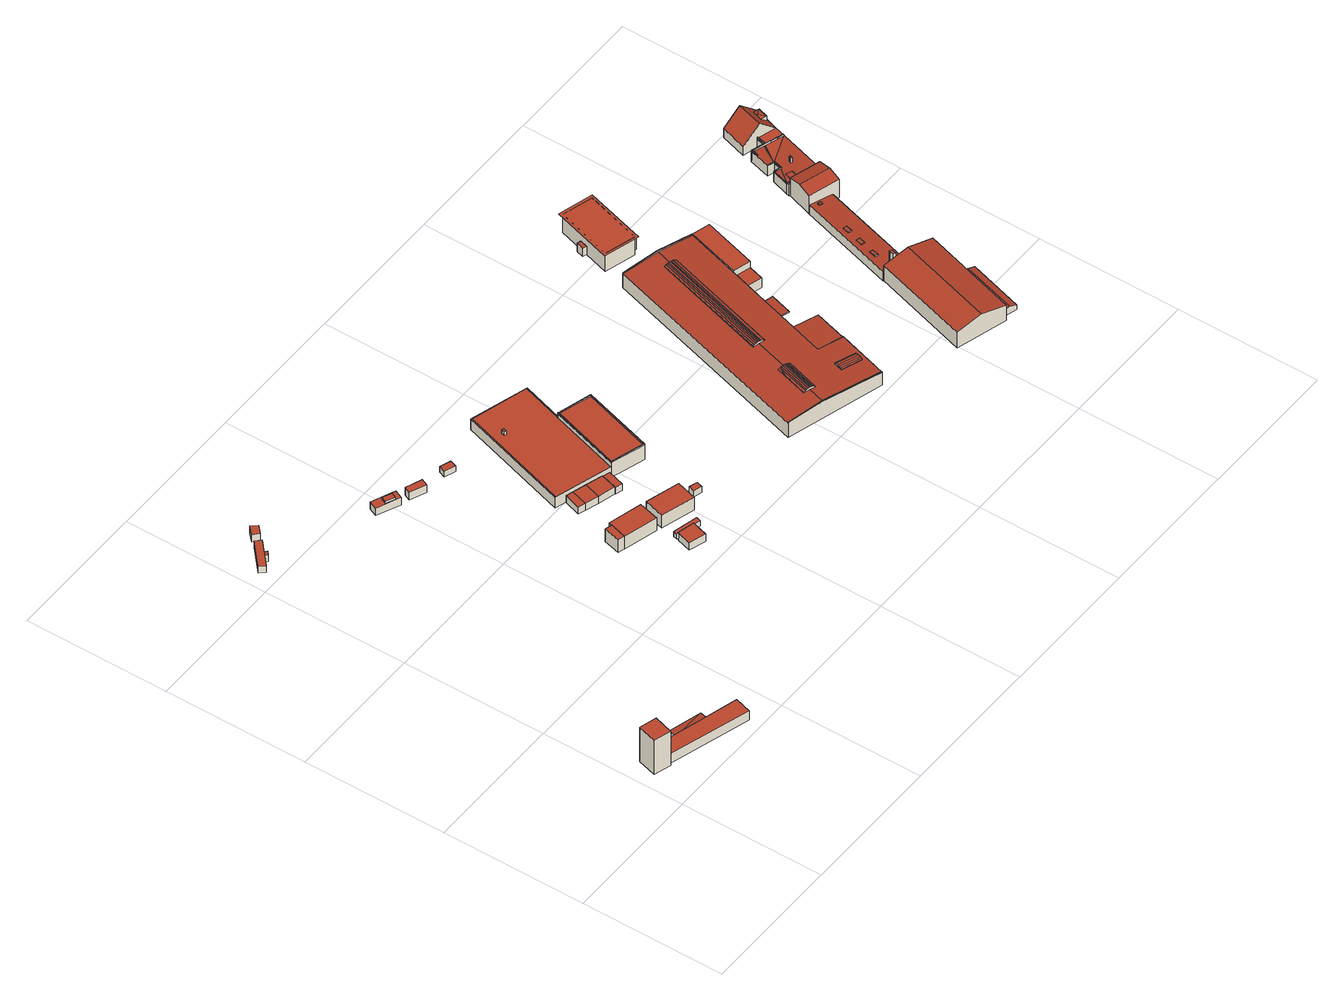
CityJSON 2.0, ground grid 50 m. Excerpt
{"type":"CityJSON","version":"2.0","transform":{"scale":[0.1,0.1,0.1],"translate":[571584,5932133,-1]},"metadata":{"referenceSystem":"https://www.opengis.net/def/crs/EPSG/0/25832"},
"CityObjects":{
"building1":{"type":"Building","attributes":{"Grundfläche 2D":"250.307777","Grundhöhe NN":"6.109"},"geometry":[{"type":"Solid","lod":"3","boundaries":[[[[0,1,2,3]],[[4,5,6,7]],[[8,9,10]],[[8,10,11]],[[1,0,12,13]],[[2,1,13,14]],[[8,15,16,3,2,14,17,9]],[[4,7,18,19]],[[5,4,19,20]],[[3,16,21,6,5,20,12,0]],[[7,6,21,18]],[[10,9,17,22]],[[11,10,22,23]],[[8,11,23,15]],[[23,22,17,14,13,12,20,19,18,21,16,15]]]],"semantics":{"surfaces":[{"type":"RoofSurface"},{"type":"WallSurface"},{"type":"GroundSurface"}],"values":[[0,0,0,0,1,1,1,1,1,1,1,1,1,1,2]]}}]},
"building2":{"type":"Building","attributes":{"Grundfläche 2D":"25.066731","Grundhöhe NN":"4.293"},"geometry":[{"type":"Solid","lod":"3","boundaries":[[[[24,25,26,27]],[[24,27,28,29]],[[25,24,29,30]],[[26,25,30,31]],[[27,26,31,28]],[[30,29,28,31]]]],"semantics":{"surfaces":[{"type":"RoofSurface"},{"type":"WallSurface"},{"type":"GroundSurface"}],"values":[[0,1,1,1,1,2]]}}]},
"building3":{"type":"Building","attributes":{"Grundfläche 2D":"1.593210","Grundhöhe NN":"4.106"},"geometry":[{"type":"Solid","lod":"3","boundaries":[[[[32,33,34,35]],[[36,37,35,34]],[[37,38,32,35]],[[38,39,33,32]],[[39,36,34,33]],[[39,38,37,36]]]],"semantics":{"surfaces":[{"type":"RoofSurface"},{"type":"WallSurface"},{"type":"GroundSurface"}],"values":[[0,1,1,1,1,2]]}}]},
"building4":{"type":"Building","attributes":{"Grundfläche 2D":"9.277113","Grundhöhe NN":"4.259"},"geometry":[{"type":"Solid","lod":"3","boundaries":[[[[40,41,42,43,44,45]],[[45,44,46,47]],[[48,41,40,45,47,49]],[[43,42,41,48,50]],[[44,43,50,46]],[[49,47,46,50,48]]]],"semantics":{"surfaces":[{"type":"RoofSurface"},{"type":"WallSurface"},{"type":"GroundSurface"}],"values":[[0,1,1,1,1,2]]}}]},
"building5":{"type":"Building","attributes":{"Grundfläche 2D":"26.615724","Grundhöhe NN":"4.082"},"children":["building5-1"],"geometry":[{"type":"Solid","lod":"3","boundaries":[[[[51,52,53,54]],[[52,51,55,56]],[[53,52,56,57]],[[54,53,57,58]],[[51,54,58,55]],[[56,55,58,57]]]],"semantics":{"surfaces":[{"type":"RoofSurface"},{"type":"WallSurface"},{"type":"GroundSurface"}],"values":[[0,1,1,1,1,2]]}}]},
"building5-1":{"type":"BuildingInstallation","parents":["building5"],"geometry":[{"type":"MultiSurface","lod":"3","boundaries":[[[59,60,61,62]],[[63,64,62,61]],[[59,62,64,65]],[[60,59,65,66]],[[66,63,61,60]]],"semantics":{"surfaces":[{"type":"RoofSurface"},{"type":"WallSurface"}],"values":[0,1,1,1,1]}}]},
"building6":{"type":"Building","attributes":{"Grundfläche 2D":"14.459334","Grundhöhe NN":"2.925"},"geometry":[{"type":"Solid","lod":"3","boundaries":[[[[67,68,69,70]],[[71,72,70,69]],[[72,73,67,70]],[[73,74,68,67]],[[74,71,69,68]],[[74,73,72,71]]]],"semantics":{"surfaces":[{"type":"RoofSurface"},{"type":"WallSurface"},{"type":"GroundSurface"}],"values":[[0,1,1,1,1,2]]}}]},
"building7":{"type":"Building","attributes":{"Grundfläche 2D":"14.633934","Grundhöhe NN":"3.807"},"geometry":[{"type":"Solid","lod":"3","boundaries":[[[[75,76,77,78]],[[79,80,78,77]],[[80,81,75,78]],[[81,82,76,75]],[[82,79,77,76]],[[82,81,80,79]]]],"semantics":{"surfaces":[{"type":"RoofSurface"},{"type":"WallSurface"},{"type":"GroundSurface"}],"values":[[0,1,1,1,1,2]]}}]},
"building8":{"type":"Building","attributes":{"Grundfläche 2D":"87.938574","Grundhöhe NN":"2.851"},"geometry":[{"type":"Solid","lod":"3","boundaries":[[[[83,84,85,86]],[[84,83,87,88]],[[85,84,88,89]],[[86,85,89,90]],[[83,86,90,87]],[[88,87,90,89]]]],"semantics":{"surfaces":[{"type":"RoofSurface"},{"type":"WallSurface"},{"type":"GroundSurface"}],"values":[[0,1,1,1,1,2]]}}]},
"building9":{"type":"Building","attributes":{"Grundfläche 2D":"33.105242","Grundhöhe NN":"-0.001"},"geometry":[{"type":"Solid","lod":"3","boundaries":[[[[91,92,93,94,95,96,97]],[[98,92,91,97,99,100]],[[101,94,93,92,98,102]],[[95,94,101,103]],[[97,96,95,103,99]],[[103,101,102,98,100,99]]]],"semantics":{"surfaces":[{"type":"RoofSurface"},{"type":"WallSurface"},{"type":"GroundSurface"}],"values":[[0,1,1,1,1,2]]}}]},
"building10":{"type":"Building","attributes":{"Grundfläche 2D":"10.014439","Grundhöhe NN":"3.735"},"geometry":[{"type":"Solid","lod":"3","boundaries":[[[[104,105,106,107]],[[108,109,107,106]],[[109,110,104,107]],[[110,111,105,104]],[[111,108,106,105]],[[111,110,109,108]]]],"semantics":{"surfaces":[{"type":"RoofSurface"},{"type":"WallSurface"},{"type":"GroundSurface"}],"values":[[0,1,1,1,1,2]]}}]},
"building11":{"type":"Building","attributes":{"Grundfläche 2D":"12.409335","Grundhöhe NN":"0.862"},"geometry":[{"type":"Solid","lod":"3","boundaries":[[[[112,113,114,115,116,117,118,119,120,121]],[[122,123,115,114]],[[123,124,116,115]],[[124,125,117,116]],[[125,126,127,119,118,117]],[[127,128,120,119]],[[128,129,121,120]],[[129,130,131,113,112,121]],[[131,122,114,113]],[[122,131,130,129,128,127,126,125,124,123]]]],"semantics":{"surfaces":[{"type":"RoofSurface"},{"type":"WallSurface"},{"type":"GroundSurface"}],"values":[[0,1,1,1,1,1,1,1,1,2]]}}]},
"building12":{"type":"Building","attributes":{"Grundfläche 2D":"88.992180","Grundhöhe NN":"2.820"},"geometry":[{"type":"Solid","lod":"3","boundaries":[[[[132,133,134,135]],[[136,137,135,134]],[[137,138,132,135]],[[138,139,133,132]],[[139,136,134,133]],[[139,138,137,136]]]],"semantics":{"surfaces":[{"type":"RoofSurface"},{"type":"WallSurface"},{"type":"GroundSurface"}],"values":[[0,1,1,1,1,2]]}}]},
"building13":{"type":"Building","attributes":{"Grundfläche 2D":"14.985431","Grundhöhe NN":"3.058"},"geometry":[{"type":"Solid","lod":"3","boundaries":[[[[140,141,142,143]],[[144,145,143,142]],[[145,146,140,143]],[[146,147,141,140]],[[147,144,142,141]],[[147,146,145,144]]]],"semantics":{"surfaces":[{"type":"RoofSurface"},{"type":"WallSurface"},{"type":"GroundSurface"}],"values":[[0,1,1,1,1,2]]}}]},
"building14":{"type":"Building","attributes":{"Grundfläche 2D":"6.728398","Grundhöhe NN":"4.212"},"geometry":[{"type":"Solid","lod":"3","boundaries":[[[[148,149,150,151]],[[152,153,151,150]],[[153,154,148,151]],[[154,155,149,148]],[[155,152,150,149]],[[155,154,153,152]]]],"semantics":{"surfaces":[{"type":"RoofSurface"},{"type":"WallSurface"},{"type":"GroundSurface"}],"values":[[0,1,1,1,1,2]]}}]},
"building15":{"type":"Building","attributes":{"Grundfläche 2D":"1239.811605","Grundhöhe NN":"3.058"},"children":["building15-1","building15-2"],"geometry":[{"type":"MultiSurface","lod":"3","boundaries":[[[156,157,158,159,160,161,162,163,164,165,166,167]],[[168,169,170,171,172,173,174,175,176,177,178,179]],[[180,181,182,183,184,185,186]],[[175,174,173,187,188,177,176]],[[189,190,191,192]],[[193,194,195,196]],[[191,193,196,192]],[[197,186,160,159]],[[161,185,184,162]],[[163,162,184,183]],[[183,182,164,163]],[[198,167,166,165,181,199]],[[198,200,156,167]],[[200,201,202,197,159,158,157,156]],[[172,181,180,186,197,188,187,173]],[[199,181,172,171,203,204,198]],[[200,198,204,205]],[[202,201,200,205,206,178,177,188,197]],[[179,178,206,207]],[[168,179,207,208]],[[169,168,208,209]],[[170,169,209,210]],[[171,170,210,203]],[[189,192,211,212]],[[190,189,212,213]],[[191,190,213,214]],[[196,195,215,216]],[[194,193,217,218]],[[195,194,218,215]],[[192,196,216,211]],[[193,191,214,217]],[[205,204,203,210,209,208,207,206]],[[215,218,217,214,213,212,211,216]]],"semantics":{"surfaces":[{"type":"RoofSurface"},{"type":"WallSurface"},{"type":"GroundSurface"}],"values":[0,0,0,0,0,0,0,1,1,1,1,1,1,1,1,1,1,1,1,1,1,1,1,1,1,1,1,1,1,1,1,2,2]}}]},
"building15-1":{"type":"BuildingInstallation","parents":["building15"],"geometry":[{"type":"MultiSurface","lod":"3","boundaries":[[[160,219,165,164,161]],[[186,180,181,165,219,160]],[[161,164,182,185]]],"semantics":{"surfaces":[{"type":"RoofSurface"},{"type":"WallSurface"}],"values":[0,1,1]}}]},
"building15-2":{"type":"BuildingInstallation","parents":["building15"],"geometry":[{"type":"MultiSurface","lod":"3","boundaries":[[[220,221,222,223]],[[223,222,224,225]],[[220,223,225,226]],[[221,220,226,227]],[[222,221,227,224]]],"semantics":{"surfaces":[{"type":"RoofSurface"},{"type":"WallSurface"}],"values":[0,1,1,1,1]}}]},
"building16":{"type":"Building","attributes":{"Grundfläche 2D":"2343.772516","Grundhöhe NN":"3.164"},"children":["building16-1","building16-2","building16-3"],"geometry":[{"type":"Solid","lod":"3","boundaries":[[[[228,229,230,231]],[[231,230,232,233,234]],[[235,236,233,232]],[[235,237,238,236]],[[237,239,240,238]],[[241,242,243]],[[241,243,244]],[[245,241,244,246]],[[247,241,245,248]],[[249,247,248,250]],[[251,249,250,252]],[[253,251,252,254]],[[255,253,254,256]],[[257,255,256,258]],[[259,257,258,260]],[[261,262,263,264,265,266]],[[267,261,266,268]],[[269,267,268,270]],[[271,269,270,272]],[[273,271,272,274]],[[275,273,274,276]],[[277,275,276,278]],[[279,280,281,282,283,284,285,286,287,288,289,290,291,292,293,294,295,296]],[[294,293,292,297,298,299,300,301,302,303,304,305,306,307,287,286,285,308,309,282,281,310,311,312,313],[314,315,316,317,318]],[[319,320,321,322]],[[323,324,325,326]],[[229,228,314,318]],[[235,232,230,229,318,317,239,237]],[[240,239,317,316]],[[236,238,240,316,315,314,228,231,234,233]],[[295,246,244,243,242,280,279,296]],[[258,256,254,252,250,248,245,246,295,294,313,260]],[[259,260,313,312]],[[259,312,311,310,281,280,242,241,247,249,251,253,255,257]],[[264,263,309,308]],[[276,274,272,270,268,266,265,264,308,285,284,278]],[[277,278,284,283]],[[262,261,267,269,271,273,275,277,283,282,309,263]],[[300,299,327,328]],[[301,300,328,329]],[[326,325,304,303,302,301,329,330]],[[306,305,331,332]],[[333,289,288,287,307,306,332,334]],[[290,289,333,335]],[[299,298,297,292,291,290,335,327]],[[321,304,325,324,322]],[[322,324,336,337,319]],[[319,337,331,305,320]],[[320,305,304,321]],[[323,326,330,338]],[[324,323,338,336]],[[330,329,328,327,335,333,334,332,331,337,336,338]]]],"semantics":{"surfaces":[{"type":"RoofSurface"},{"type":"WallSurface"},{"type":"GroundSurface"}],"values":[[0,0,0,0,0,0,0,0,0,0,0,0,0,0,0,0,0,0,0,0,0,0,0,0,0,0,1,1,1,1,1,1,1,1,1,1,1,1,1,1,1,1,1,1,1,1,1,1,1,1,1,2]]}}]},
"building16-1":{"type":"BuildingInstallation","parents":["building16"],"geometry":[{"type":"MultiSurface","lod":"3","boundaries":[[[339,340,341,342,343,344]],[[339,345,346,340]],[[347,342,341,288]],[[339,344,343,342,347,286,348,345]],[[346,345,348,307]],[[307,287,288,341,340,346]]],"semantics":{"surfaces":[{"type":"RoofSurface"},{"type":"WallSurface"}],"values":[0,0,1,1,1,1]}}]},
"building16-2":{"type":"BuildingInstallation","parents":["building16"],"geometry":[{"type":"MultiSurface","lod":"3","boundaries":[[[349,350,351,352,353]],[[351,354,355,352]],[[350,291,292,297,298,354,351]],[[298,356,355,354]],[[353,352,355,356,357,293,358,349]],[[358,291,350,349]]],"semantics":{"surfaces":[{"type":"RoofSurface"},{"type":"WallSurface"}],"values":[0,0,1,1,1,1]}}]},
"building16-3":{"type":"BuildingInstallation","parents":["building16"],"geometry":[{"type":"MultiSurface","lod":"3","boundaries":[[[359,303,302,360]],[[361,362,360,302]],[[362,363,359,360]],[[363,364,303,359]],[[364,361,302,303]],[[364,363,362,361]]],"semantics":{"surfaces":[{"type":"RoofSurface"},{"type":"WallSurface"},{"type":"OuterCeilingSurface"}],"values":[0,1,1,1,1,2]}}]},
"building17":{"type":"Building","attributes":{"Grundfläche 2D":"108.738321","Grundhöhe NN":"3.051"},"geometry":[{"type":"Solid","lod":"3","boundaries":[[[[365,366,301,367]],[[368,369,367,301]],[[369,370,365,367]],[[370,371,366,365]],[[371,368,301,366]],[[371,370,369,368]]]],"semantics":{"surfaces":[{"type":"RoofSurface"},{"type":"WallSurface"},{"type":"GroundSurface"}],"values":[[0,1,1,1,1,2]]}}]},
"building18":{"type":"Building","attributes":{"Grundfläche 2D":"258.769861","Grundhöhe NN":"3.611"},"geometry":[{"type":"MultiSurface","lod":"3","boundaries":[[[372,373,374,375]],[[376,377,378,379]],[[380,381,382,383]],[[384,385,375,374]],[[385,386,372,375]],[[386,387,373,372]],[[387,384,374,373]],[[388,389,390,391]],[[392,388,391,393]],[[381,394,395,396,392,393,397,382]],[[389,396,395,390]],[[397,398,383,382]],[[380,383,398,399]],[[399,394,381,380]],[[387,386,385,384]],[[398,397,393,391,390,395,394,399]]],"semantics":{"surfaces":[{"type":"RoofSurface"},{"type":"WallSurface"},{"type":"GroundSurface"}],"values":[0,0,0,1,1,1,1,1,1,1,1,1,1,1,2,2]}}]},
"building19":{"type":"Building","attributes":{"Grundfläche 2D":"1499.076155","Grundhöhe NN":"3.340"},"children":["building19-1","building19-2","building19-3","building19-4","building19-5","building19-6","building19-7","building19-8","building19-9","building19-10","building19-11","building19-12"],"geometry":[{"type":"Solid","lod":"3","boundaries":[[[[400,401,402,403]],[[404,400,403]],[[401,400,404,405,406]],[[407,408,409,410]],[[407,410,409,408,409,411,412,413,414]],[[415,416,417,418,419,412,411,409,408,420],[421,420,422]],[[415,420,415,416]],[[422,420,421]],[[423,424,425,418,417,426,427]],[[419,418,425,424,428,429]],[[430,419,429,428,424,431,432,433,434]],[[435,436,437,438,439,440]],[[426,441,442,443,444],[445,402,401,406,405,446,447]],[[443,448,449,450,444]],[[451,452,408,407,453,454]],[[455,456,457,458]],[[459,455,458,460]],[[461,462,463,464]],[[462,465,466,463]],[[467,468,469,470]],[[469,471,472,470]],[[403,402,445]],[[447,446,404,403,445]],[[405,404,446]],[[451,473,474,420,452]],[[420,408,407,408,452]],[[407,475,476,453]],[[454,453,476,477]],[[460,458,457,478,479]],[[459,460,479,480]],[[456,455,459,480,481]],[[416,415,420,474,482,483]],[[426,417,416,483,484]],[[424,423,485,486]],[[487,432,431,424,486,488]],[[434,433,432,487,489]],[[490,419,430,434,489,491]],[[412,419,490,492]],[[414,413,412,492,493]],[[407,414,493,475]],[[461,464,473,451,454]],[[465,462,461,454,477,494,436]],[[495,466,465,436,435,496]],[[473,464,463,466,495]],[[456,481,497,468,467,498,478,457]],[[439,471,469,468,497,499,440]],[[471,439,500,501,472]],[[498,467,470,472,501]],[[438,437,502,503]],[[439,438,503,500]],[[435,440,499,496]],[[437,436,494,502]],[[442,441,426,484,504]],[[448,443,442,504,505]],[[449,448,505,506]],[[423,427,426,444,450,449,506,485]],[[479,478,498,501,500,503,502,494,477,476,475,493,492,490,491,489,487,488,486,485,506,505,504,484,483,482,474,473,495,496,499,497,481,480]]]],"semantics":{"surfaces":[{"type":"RoofSurface"},{"type":"WallSurface"},{"type":"GroundSurface"}],"values":[[0,0,0,0,0,0,0,0,0,0,0,0,0,0,0,0,0,0,0,0,0,1,1,1,1,1,1,1,1,1,1,1,1,1,1,1,1,1,1,1,1,1,1,1,1,1,1,1,1,1,1,1,1,1,1,1,2]]}}]},
"building19-1":{"type":"BuildingInstallation","parents":["building19"],"geometry":[{"type":"MultiSurface","lod":"3","boundaries":[[[507,508,509,510]],[[511,512,509,508]],[[510,509,512,513]],[[507,510,513,514]]],"semantics":{"surfaces":[{"type":"RoofSurface"},{"type":"WallSurface"}],"values":[0,1,1,1]}}]},
"building19-2":{"type":"BuildingInstallation","parents":["building19"],"geometry":[{"type":"MultiSurface","lod":"3","boundaries":[[[515,516,517]],[[518,517,516,519,520,521,522,523,524,525]],[[413,410,515,517]],[[410,411,526,519,516,515]],[[527,520,519,526,528]],[[527,418,429,529,523,522,521,520]],[[529,430,524,523]],[[430,419,525,524]],[[518,525,419,412]],[[517,518,412,413]]],"semantics":{"surfaces":[{"type":"RoofSurface"},{"type":"WallSurface"}],"values":[0,0,1,1,1,1,1,1,1,1]}}]},
"building19-3":{"type":"BuildingInstallation","parents":["building19"],"geometry":[{"type":"MultiSurface","lod":"3","boundaries":[[[530,531,532,533,534]],[[533,532,408,420,415]],[[534,533,415,535]],[[535,421,530,534]],[[409,531,530,421,422]],[[408,532,531,409]]],"semantics":{"surfaces":[{"type":"RoofSurface"},{"type":"WallSurface"}],"values":[0,1,1,1,1,1]}}]},
"building19-4":{"type":"BuildingInstallation","parents":["building19"],"geometry":[{"type":"MultiSurface","lod":"3","boundaries":[[[536,537,538,539]],[[539,538,540,541]],[[536,539,541,542]],[[537,536,542,543]],[[538,537,543,540]]],"semantics":{"surfaces":[{"type":"RoofSurface"},{"type":"WallSurface"}],"values":[0,1,1,1,1]}}]},
"building19-5":{"type":"BuildingInstallation","parents":["building19"],"geometry":[{"type":"MultiSurface","lod":"3","boundaries":[[[544,545,546,547]],[[511,508,545,544,548]],[[508,507,546,545]],[[549,547,546,507,514]]],"semantics":{"surfaces":[{"type":"RoofSurface"},{"type":"WallSurface"}],"values":[0,1,1,1]}}]},
"building19-6":{"type":"BuildingInstallation","parents":["building19"],"geometry":[{"type":"MultiSurface","lod":"3","boundaries":[[[550,551,552,553,554,555,556,557,558,559]],[[423,424,552,551]],[[553,552,424,431]],[[554,553,431,560]],[[560,561,555,554]],[[556,555,561,562]],[[556,562,428,548,544,557]],[[544,547,558,557]],[[547,549,425,559,558]],[[550,559,425,427]],[[427,423,551,550]]],"semantics":{"surfaces":[{"type":"RoofSurface"},{"type":"WallSurface"}],"values":[0,1,1,1,1,1,1,1,1,1,1]}}]},
"building19-7":{"type":"BuildingInstallation","parents":["building19"],"geometry":[{"type":"MultiSurface","lod":"3","boundaries":[[[563,564,565,566]],[[566,565,567,568]],[[563,566,568,569]],[[564,563,569,570]],[[565,564,570,567]]],"semantics":{"surfaces":[{"type":"RoofSurface"},{"type":"WallSurface"}],"values":[0,1,1,1,1]}}]},
"building19-8":{"type":"BuildingInstallation","parents":["building19"],"geometry":[{"type":"MultiSurface","lod":"3","boundaries":[[[571,572,573,574]],[[574,573,575,576]],[[576,577,571,574]],[[572,571,577,578]],[[578,575,573,572]]],"semantics":{"surfaces":[{"type":"RoofSurface"},{"type":"WallSurface"}],"values":[0,1,1,1,1]}}]},
"building19-9":{"type":"BuildingInstallation","parents":["building19"],"geometry":[{"type":"MultiSurface","lod":"3","boundaries":[[[579,580,581,582]],[[582,581,583,584]],[[579,582,584,585]],[[580,579,585,586]],[[581,580,586,583]]],"semantics":{"surfaces":[{"type":"RoofSurface"},{"type":"WallSurface"}],"values":[0,1,1,1,1]}}]},
"building19-10":{"type":"BuildingInstallation","parents":["building19"],"geometry":[{"type":"MultiSurface","lod":"3","boundaries":[[[587,588,589,590]],[[590,589,591,592]],[[587,590,592,593]],[[588,587,593,594]],[[589,588,594,591]]],"semantics":{"surfaces":[{"type":"RoofSurface"},{"type":"WallSurface"}],"values":[0,1,1,1,1]}}]},
"building19-11":{"type":"BuildingInstallation","parents":["building19"],"geometry":[{"type":"MultiSurface","lod":"3","boundaries":[[[595,596,597,598]],[[598,597,599,600]],[[595,598,600,601]],[[596,595,601,602]],[[597,596,602,599]]],"semantics":{"surfaces":[{"type":"RoofSurface"},{"type":"WallSurface"}],"values":[0,1,1,1,1]}}]},
"building19-12":{"type":"BuildingInstallation","parents":["building19"],"geometry":[{"type":"MultiSurface","lod":"3","boundaries":[[[603,604,605,606]],[[606,605,607,608]],[[603,606,608,609]],[[604,603,609,610]],[[605,604,610,607]]],"semantics":{"surfaces":[{"type":"RoofSurface"},{"type":"WallSurface"}],"values":[0,1,1,1,1]}}]}
},
"vertices":[
[66,93,110],[348,7,110],[365,64,110],[81,145,110],[5,104,213],[64,86,213],[83,153,213],[24,170,213],[147,126,99],[261,94,98],[270,126,96],[156,158,96],[66,93,71],[348,7,71],[365,64,71],[147,126,71],[81,145,71],[261,94,71],[24,170,71],[5,104,71],[64,86,71],[83,153,71],[270,126,71],[156,158,71],
[21,1539,80],[36,1521,80],[115,1593,80],[99,1610,80],[99,1610,53],[21,1539,53],[36,1521,53],[115,1593,53],
[77,1544,78],[89,1554,78],[81,1562,78],[70,1552,78],[81,1562,51],[70,1552,51],[77,1544,51],[89,1554,51],
[154,1633,82],[156,1635,82],[142,1652,82],[140,1655,82],[113,1629,82],[132,1611,82],[113,1629,53],[132,1611,53],[156,1635,53],[154,1633,53],[140,1655,53],
[426,1425,82],[413,1397,82],[493,1362,82],[505,1390,82],[426,1425,51],[413,1397,51],[493,1362,51],[505,1390,51],
[475,1371,92],[483,1388,92],[453,1402,92],[445,1385,92],[453,1402,82],[445,1385,82],[475,1371,82],[483,1388,82],
[727,795,91],[712,738,91],[735,732,91],[751,789,91],[735,732,39],[751,789,39],[727,795,39],[712,738,39],
[580,1332,80],[590,1355,80],[535,1378,80],[525,1356,80],[535,1378,48],[525,1356,48],[580,1332,48],[590,1355,48],
[754,801,91],[735,731,91],[851,698,91],[870,769,91],[754,801,39],[735,731,39],[851,698,39],[870,769,39],
[938,628,40],[880,642,40],[879,640,40],[865,591,40],[921,573,40],[937,623,40],[939,628,40],[880,642,10],[939,628,10],[938,628,10],[865,591,10],[879,640,10],[921,573,10],
[700,1314,70],[708,1337,70],[671,1351,70],[662,1328,70],[671,1351,47],[662,1328,47],[700,1314,47],[708,1337,47],
[938,628,39],[939,628,39],[937,623,39],[957,617,39],[963,635,39],[876,656,39],[873,644,39],[873,642,39],[879,640,39],[880,642,39],[937,623,19],[957,617,19],[963,635,19],[876,656,19],[873,644,19],[873,642,19],[879,640,19],[880,642,19],[938,628,19],[939,628,19],
[984,659,91],[1005,729,91],[888,763,91],[868,693,91],[888,763,38],[868,693,38],[984,659,38],[1005,729,38],
[902,882,68],[925,875,68],[943,933,68],[920,940,68],[943,933,41],[920,940,41],[902,882,41],[925,875,41],
[1045,675,76],[1051,696,76],[1023,705,76],[1017,683,76],[1023,705,52],[1017,683,52],[1045,675,52],[1051,696,52],
[1142,1143,105],[1027,1177,105],[1025,1178,105],[1024,1178,105],[1023,1176,105],[1026,1175,105],[1138,1140,105],[1065,899,105],[952,934,105],[949,933,105],[950,933,105],[1067,896,105],[872,1382,84],[753,993,84],[950,932,84],[950,933,84],[949,933,84],[950,935,84],[756,994,84],[874,1379,84],[1069,1321,84],[1025,1178,84],[1027,1177,84],[1071,1322,84],[950,935,102],[949,933,102],[952,934,102],[1065,899,102],[1138,1140,102],[1026,1175,102],[1023,1176,102],[1023,1176,84],[1024,1178,84],[789,980,70],[771,923,70],[795,915,70],[812,973,70],[842,901,70],[900,884,70],[917,941,70],[860,958,70],[1024,1178,102],[1067,896,102],[950,933,102],[1142,1143,102],[1027,1177,102],[1025,1178,102],[950,933,41],[1067,896,41],[1142,1143,41],[1027,1177,41],[1071,1322,41],[872,1382,41],[753,993,41],[950,932,41],[812,973,41],[789,980,41],[771,923,41],[795,915,41],[917,941,41],[860,958,41],[842,901,41],[900,884,41],
[950,935,105],
[881,1261,99],[884,1272,99],[876,1274,99],[873,1263,99],[876,1274,84],[873,1263,84],[881,1261,84],[884,1272,84],
[1736,615,97],[1662,637,104],[1661,632,106],[1735,610,100],[1658,621,108],[1732,600,102],[1733,605,101],[1656,616,107],[1730,594,101],[1655,610,106],[1728,589,99],[1653,606,104],[1727,584,97],[1544,749,116],[1538,751,113],[1529,722,113],[1529,721,113],[1510,633,116],[1504,635,113],[1548,748,118],[1514,632,118],[1553,746,119],[1519,631,119],[1558,745,120],[1524,629,120],[1563,743,119],[1529,628,119],[1568,742,118],[1534,626,118],[1572,741,116],[1538,625,116],[1578,739,113],[1544,623,113],[1601,857,118],[1606,856,116],[1613,854,113],[1731,1256,113],[1725,1258,116],[1720,1260,118],[1597,858,119],[1715,1261,119],[1592,860,120],[1710,1262,120],[1587,861,119],[1705,1264,119],[1582,863,118],[1701,1265,118],[1577,864,116],[1696,1267,116],[1571,866,113],[1689,1268,113],[1529,722,110],[1538,751,110],[1558,745,112],[1592,860,112],[1571,866,110],[1689,1268,110],[1710,1262,112],[1727,1319,112],[1728,1322,112],[1606,1357,101],[1604,1358,101],[1383,606,101],[1385,606,101],[1507,570,112],[1507,572,112],[1524,629,112],[1504,635,110],[1529,721,110],[1630,534,101],[1719,507,94],[1720,507,94],[1773,685,94],[1682,712,101],[1731,878,101],[1753,953,101],[1795,1096,101],[1850,1282,101],[1851,1285,101],[1850,1286,101],[1731,1256,110],[1613,854,110],[1563,743,111],[1568,742,111],[1578,739,110],[1544,623,110],[1736,615,95],[1733,605,95],[1727,584,95],[1653,606,101],[1662,637,101],[1910,1265,108],[1850,1282,108],[1795,1096,108],[1855,1079,108],[1840,1027,82],[1855,1079,82],[1795,1096,82],[1780,1044,82],[1720,507,42],[1773,685,42],[1682,712,42],[1780,1044,42],[1850,1282,42],[1851,1285,42],[1604,1358,42],[1606,1357,42],[1383,606,42],[1855,1079,42],[1910,1265,42],[1840,1027,42],
[1727,1319,116],[1728,1322,116],[1606,1357,104],[1605,1355,104],[1609,1353,104],[1611,1353,104],[1849,1283,104],[1850,1286,104],[1605,1355,101],[1849,1283,101],
[1386,608,104],[1385,606,104],[1507,570,114],[1507,572,114],[1387,607,104],[1719,507,96],[1719,510,96],[1719,510,94],[1631,536,101],[1386,608,101],
[1780,945,103],[1758,870,103],[1731,878,99],[1758,870,99],[1780,945,99],[1753,953,99],
[1804,798,93],[1715,824,101],[1771,686,93],[1682,712,41],[1771,686,41],[1804,798,41],[1715,824,41],
[1644,1551,80],[1636,1525,80],[1650,1521,80],[1657,1547,80],[1678,1641,121],[1616,1431,121],[1736,1395,121],[1798,1606,121],[1801,1581,93],[1784,1586,93],[1734,1419,93],[1751,1414,93],[1650,1521,46],[1657,1547,46],[1644,1551,46],[1636,1525,46],[1625,1436,121],[1683,1631,121],[1683,1631,46],[1625,1436,46],[1730,1405,121],[1730,1405,46],[1784,1586,46],[1788,1600,46],[1788,1600,121],[1734,1419,46],[1751,1414,46],[1801,1581,46],
[2359,1411,108],[2355,1413,108],[2353,1394,104],[2372,1389,104],[2383,1424,104],[2364,1430,104],[2359,1421,106],[2196,1190,85],[2197,1190,85],[2198,1192,85],[2215,1248,85],[2236,1241,83],[2238,1244,83],[2216,1250,85],[2214,1251,85],[2309,1155,79],[2310,1155,79],[2358,1315,79],[2248,1272,83],[2246,1271,83],[2303,1157,79],[2304,1159,79],[2301,1160,80],[2299,1372,81],[2289,1338,81],[2292,1337,81],[2369,1353,79],[2302,1371,81],[2287,1336,81],[2247,1272,83],[2223,1278,85],[2246,1352,85],[2244,1352,85],[2237,1328,85],[2222,1278,85],[2249,1064,72],[2167,1089,80],[2166,1089,80],[2068,752,80],[2070,752,80],[2152,728,72],[2379,1387,79],[2395,1443,79],[2336,1459,137],[2310,1369,137],[2372,1389,86],[2383,1424,86],[2374,1395,86],[2277,1476,79],[2250,1386,79],[2299,1372,126],[2300,1146,91],[2303,1157,85],[2192,1179,91],[2195,1178,91],[2231,564,71],[2207,571,63],[2150,381,63],[2175,373,71],[2256,557,63],[2199,366,63],[2195,1178,117],[2181,1133,128],[2287,1101,128],[2300,1146,117],[2167,1089,118],[2273,1056,118],[2145,364,107],[2245,700,107],[2157,726,127],[2058,390,127],[2070,752,107],[1970,416,107],[2300,1146,43],[2303,1157,43],[2196,1190,43],[2192,1179,43],[2195,1178,43],[2150,381,43],[2199,366,43],[2256,557,43],[2207,571,43],[2309,1155,43],[2310,1155,43],[2369,1353,43],[2299,1372,43],[2289,1338,43],[2244,1352,43],[2246,1352,43],[2222,1278,43],[2246,1271,43],[2223,1278,43],[2238,1244,43],[2214,1251,43],[2167,1089,43],[2273,1056,43],[2249,1064,43],[2245,700,43],[2145,364,43],[2152,728,43],[2070,752,43],[1970,416,43],[2166,1089,43],[2068,752,43],[2395,1443,43],[2277,1476,43],[2250,1386,43],
[2335,1324,85],[2334,1322,85],[2356,1315,85],[2357,1318,85],[2334,1322,80],[2356,1315,79],[2357,1318,79],[2335,1324,80],
[2215,1248,87],[2236,1241,87],[2216,1250,87],[2238,1244,87],[2239,1240,87],[2248,1271,87],[2248,1272,87],[2247,1272,87],[2224,1279,87],[2223,1278,87],[2246,1271,87],[2239,1240,83],[2248,1271,83],[2239,1242,83],[2224,1279,85],
[2304,1159,86],[2198,1192,86],[2197,1190,86],[2309,1155,86],[2309,1157,86],[2309,1157,79],
[2220,1197,86],[2242,1190,84],[2248,1209,84],[2226,1216,86],[2248,1209,82],[2226,1216,83],[2220,1197,83],[2242,1190,82],
[2311,1329,86],[2334,1322,86],[2335,1324,86],[2311,1331,86],[2311,1329,80],[2311,1331,80],
[2302,1371,88],[2299,1372,88],[2289,1338,88],[2246,1352,88],[2239,1328,88],[2241,1327,88],[2248,1348,88],[2311,1329,88],[2311,1331,88],[2292,1337,88],[2239,1328,85],[2241,1327,84],[2248,1348,84],
[2279,1231,102],[2282,1239,102],[2277,1240,102],[2275,1233,102],[2277,1240,81],[2275,1233,81],[2279,1231,81],[2282,1239,81],
[2118,757,129],[2110,760,129],[2106,743,129],[2114,741,129],[2106,743,76],[2114,741,76],[2118,757,76],[2110,760,76],
[2198,1070,80],[2186,1073,81],[2184,1064,81],[2195,1061,80],[2184,1064,78],[2195,1061,77],[2198,1070,77],[2186,1073,78],
[2125,830,80],[2113,833,81],[2106,810,81],[2118,806,80],[2106,810,78],[2118,806,77],[2125,830,77],[2113,833,78],
[2160,950,80],[2147,953,81],[2141,930,81],[2153,927,80],[2141,930,78],[2153,927,77],[2160,950,77],[2147,953,78],
[2142,890,80],[2130,893,81],[2123,870,81],[2136,867,80],[2123,870,78],[2136,867,77],[2142,890,77],[2130,893,78]
]}
